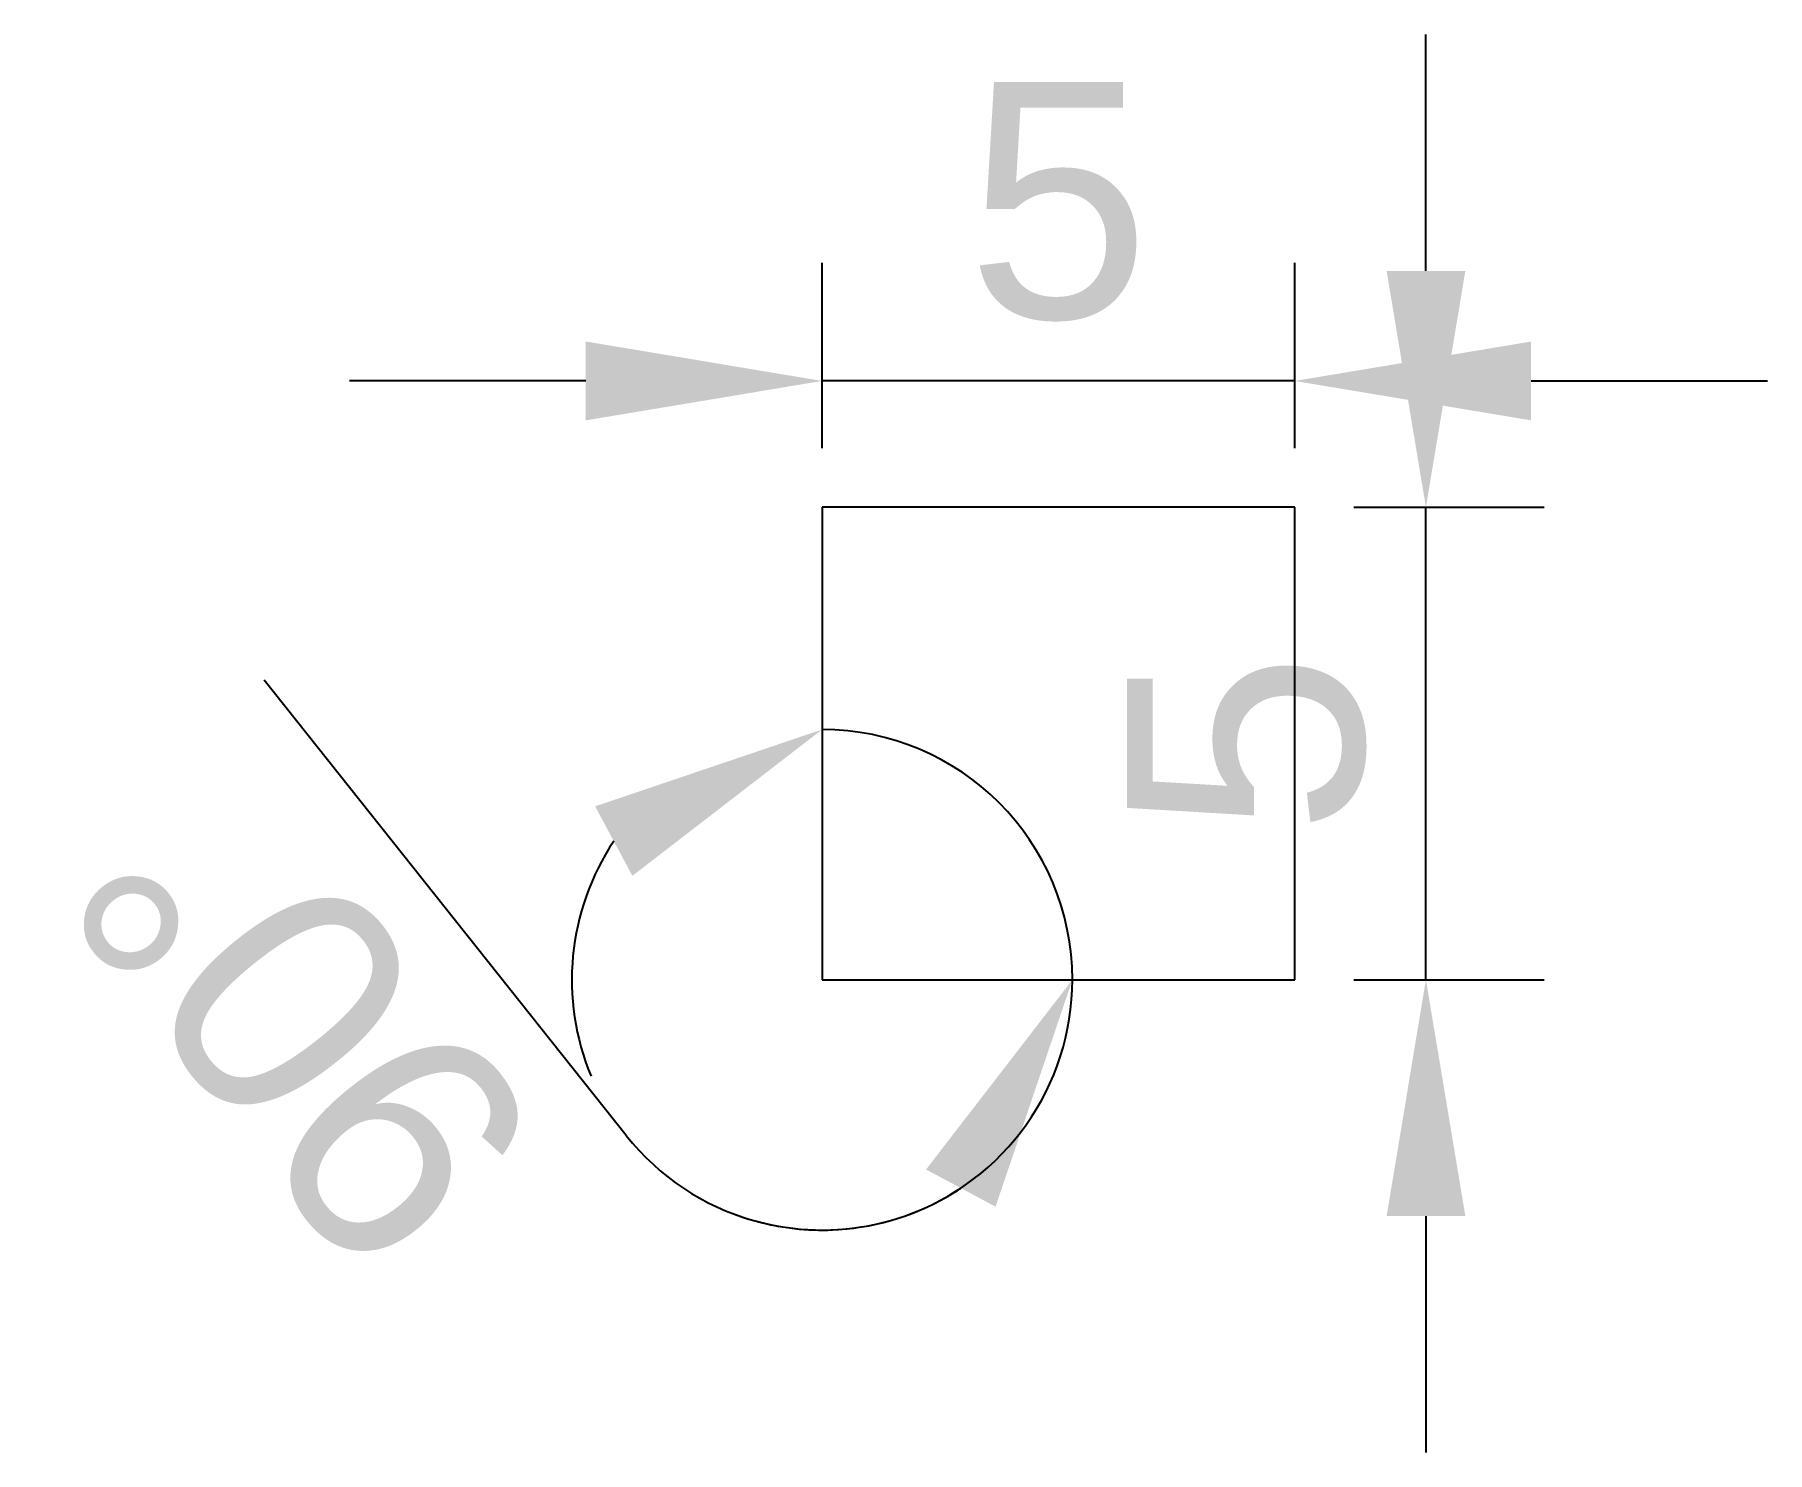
# Model space of a CAD drawing. Header units: millimetres. Extents: x -7.3 to 11, y -4 to 11.
import ezdxf

# ---------------------------------------------------------------- set-up
doc = ezdxf.new("R2010")
doc.units = ezdxf.units.MM
doc.styles.get("Standard").update_dxf_attribs({"font": 'arial.ttf'})
doc.dimstyles.new('ISO-25', dxfattribs={"dimtxt": 2.5, "dimasz": 2.5, "dimexe": 1.25, "dimexo": 0.625, "dimtad": 1, "dimtxsty": 'Standard', "dimcen": 2.5, "dimadec": 0, "dimazin": 0, "dimtfac": 1, "dimtmove": 0, "dimatfit": 3, "dimfxl": 1, "dimarcsym": 0})

# ---------------------------------------------------------------- blocks, each defined once
blk = doc.blocks.new('*D1')
at = {"color": 0, "lineweight": -2, "transparency": 16777216}
for p, q in [((7.388, 8.5), (7.388, 11)), ((6.625, 6), (8.638, 6)), ((7.388, 1), (7.388, 6)), ((6.625, 1), (8.638, 1)), ((7.388, -1.5), (7.388, -4))]:
    blk.add_line(p, q, dxfattribs=at)
at = {"color": 0, "transparency": 16777216}
for points in [[(6.972, 8.5), (7.805, 8.5), (7.388, 6)], [(6.972, -1.5), (7.805, -1.5), (7.388, 1)]]:
    blk.add_solid(points, dxfattribs=at)
at = {"layer": 'Defpoints', "color": 0, "transparency": 16777216}
for p in [(6, 6), (7.388, 6), (6, 1)]:
    blk.add_point(p, dxfattribs=at)
at = {"color": 0, "transparency": 16777216, "insert": (5.492, 3.5), "char_height": 2.5, "attachment_point": 5, "rotation": 90}
blk.add_mtext('5', dxfattribs=at)
blk = doc.blocks.new('*D2')
at = {"color": 0, "lineweight": -2, "transparency": 16777216}
for p, q in [((1, 6.625), (1, 8.586)), ((6, 6.625), (6, 8.586)), ((-1.5, 7.336), (-4, 7.336)), ((6, 7.336), (1, 7.336)), ((8.5, 7.336), (11, 7.336))]:
    blk.add_line(p, q, dxfattribs=at)
at = {"color": 0, "transparency": 16777216}
for points in [[(-1.5, 7.753), (-1.5, 6.919), (1, 7.336)], [(8.5, 7.753), (8.5, 6.919), (6, 7.336)]]:
    blk.add_solid(points, dxfattribs=at)
at = {"layer": 'Defpoints', "color": 0, "transparency": 16777216}
for p in [(1, 7.336), (1, 6), (6, 6)]:
    blk.add_point(p, dxfattribs=at)
at = {"color": 0, "transparency": 16777216, "insert": (3.5, 9.232), "char_height": 2.5, "attachment_point": 5}
blk.add_mtext('5', dxfattribs=at)
blk = doc.blocks.new('*D3')
at = {"color": 0, "lineweight": -2, "transparency": 16777216}
blk.add_line((-1.073, -0.647), (-4.902, 4.171), dxfattribs=at)
for start, end in [(0, 90), (146.3388, 202.6776), (218.4753, 0), (247.3224, 303.6612)]:
    blk.add_arc((1, 1), 2.648, start, end, dxfattribs=at)
at = {"color": 0, "transparency": 16777216}
for points in [[(-1.401, 2.835), (-1.007, 2.1), (1, 3.648)], [(2.1, -1.007), (2.835, -1.401), (3.648, 1)]]:
    blk.add_solid(points, dxfattribs=at)
at = {"layer": 'Defpoints', "color": 0, "transparency": 16777216}
for p in [(1, 6), (3.293, 2.324), (1, 1), (1, 1), (6, 1)]:
    blk.add_point(p, dxfattribs=at)
at = {"color": 0, "transparency": 16777216, "insert": (-4.476, 0.579), "char_height": 2.5, "attachment_point": 5, "rotation": 128.4753}
blk.add_mtext('90°', dxfattribs=at)

msp = doc.modelspace()

# ---------------------------------------------------------------- linework, layer by layer
for p, q in [((6, 6), (1, 6)), ((1, 6), (1, 1)), ((6, 1), (6, 6)), ((1, 1), (6, 1))]:
    msp.add_line(p, q)

# ---------------------------------------------------------------- dimensions: what is measured, and where the dimension line sits
dim = msp.add_linear_dim(base=(7.388, 6), p1=(6, 1), p2=(6, 6), angle=90, dimstyle='ISO-25')
dim.commit()
dim.dimension.update_dxf_attribs({"geometry": '*D1', "text_midpoint": (5.492, 3.5)})
dim = msp.add_linear_dim(base=(1, 7.336), p1=(6, 6), p2=(1, 6), dimstyle='ISO-25')
dim.commit()
dim.dimension.update_dxf_attribs({"geometry": '*D2', "text_midpoint": (3.5, 9.232)})
dim = msp.add_angular_dim_2l(base=(3.293, 2.324), line1=((1, 6), (1, 1)), line2=((1, 1), (6, 1)), dimstyle='ISO-25')
dim.commit()
dim.dimension.update_dxf_attribs({"geometry": '*D3', "text_midpoint": (-4.476, 0.579)})

doc.saveas('drawing.dxf')
